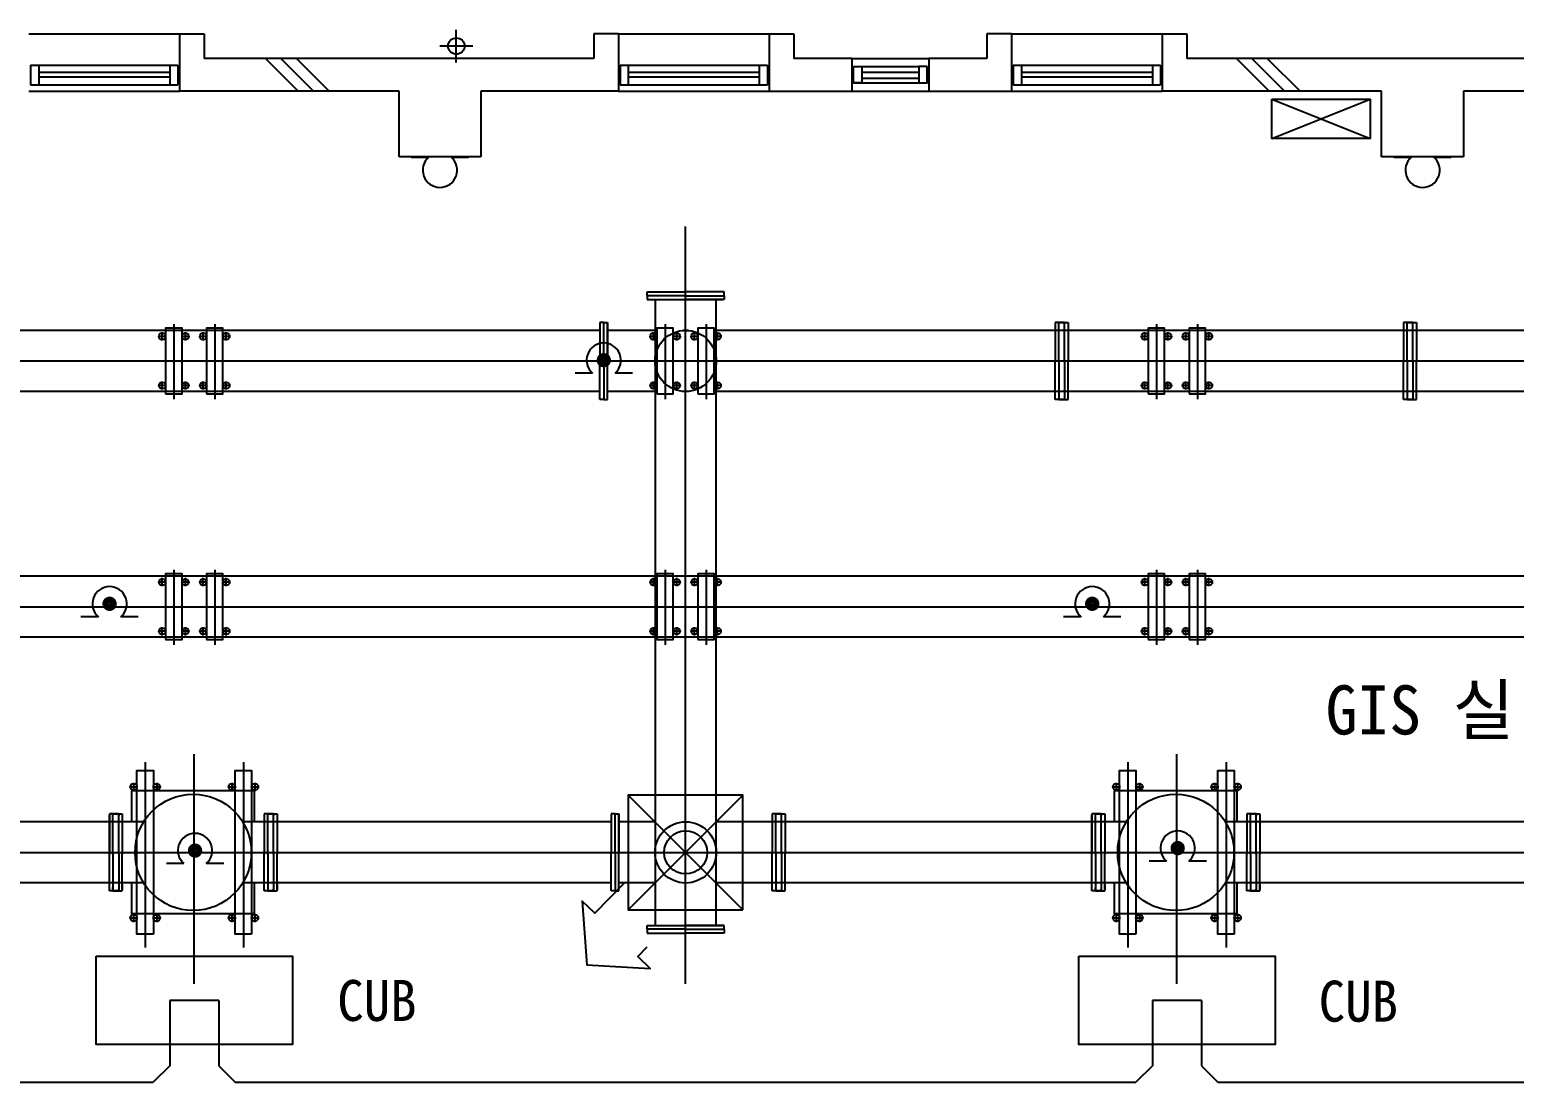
# Model space of a CAD drawing. Header units: millimetres. Extents: x 3254 to 63565, y -370693 to -326973.
# Drawn here: x 20860 to 29925, y -356435 to -350010 of the extents above; entities that cross this region are included whole.
import ezdxf
from ezdxf.enums import TextEntityAlignment as Align

# ---------------------------------------------------------------- set-up
doc = ezdxf.new("R2010")
doc.units = ezdxf.units.MM
doc.layers.add('TZ-BASE', color=253, linetype='Continuous')
doc.styles.get("Standard").update_dxf_attribs({"font": 'GulimChe.ttf'})
doc.linetypes.add('BATTINB', pattern='A,0,-0.0025,[134,GulimChe.ttf,S=0.0025,R=0,X=-0.0025,Y=0.01],-0.005,[134,GulimChe.ttf,S=0.0025,R=180,X=0.0025,Y=0.01],-0.0025', length=0.01)

msp = doc.modelspace()

# ---------------------------------------------------------------- linework, layer by layer
at = {"layer": 'TZ-BASE'}
for p, q in [((20855.1, -350034.8), (21775.1, -350034.8)), ((21775.1, -350034.8), (21775.1, -350384.8)), ((21775.1, -350034.8), (21925.1, -350034.8)), ((21925.1, -350034.8), (21925.1, -350184.8)), ((23465.1, -350209.8), (23465.1, -350009.8)), ((24455.1, -350034.8), (24305.1, -350034.8)), ((24305.1, -350034.8), (24305.1, -350184.8)), ((24455.1, -350034.8), (25375.1, -350034.8)), ((24455.1, -350034.8), (24455.1, -350384.8)), ((25375.1, -350034.8), (25375.1, -350384.8)), ((25375.1, -350034.8), (25525.1, -350034.8)), ((25525.1, -350034.8), (25525.1, -350184.8)), ((26855.1, -350034.8), (26705.1, -350034.8)), ((26705.1, -350034.8), (26705.1, -350184.8)), ((26855.1, -350034.8), (27775.1, -350034.8)), ((26855.1, -350034.8), (26855.1, -350384.8)), ((27775.1, -350034.8), (27775.1, -350384.8)), ((27775.1, -350034.8), (27925.1, -350034.8)), ((27925.1, -350034.8), (27925.1, -350184.8)), ((23565.1, -350109.8), (23365.1, -350109.8)), ((20865.1, -350226.4), (21765.1, -350226.4)), ((20865.1, -350226.4), (20865.1, -350346.4)), ((20915.1, -350226.4), (20915.1, -350346.4)), ((20915.1, -350268), (21715.1, -350268)), ((21715.1, -350226.4), (21715.1, -350346.4)), ((21765.1, -350226.4), (21765.1, -350346.4)), ((24305.1, -350184.8), (21925.1, -350184.8)), ((22299.7, -350184.8), (22499.7, -350384.8)), ((22394, -350184.8), (22594, -350384.8)), ((22488.3, -350184.8), (22688.3, -350384.8)), ((24465.1, -350226.4), (25365.1, -350226.4)), ((24465.1, -350226.4), (24465.1, -350346.4)), ((24515.1, -350226.4), (24515.1, -350346.4)), ((24515.1, -350268), (25315.1, -350268)), ((25315.1, -350226.4), (25315.1, -350346.4)), ((25365.1, -350226.4), (25365.1, -350346.4)), ((25880.1, -350184.8), (25525.1, -350184.8)), ((25880.1, -350184.8), (26350.1, -350184.8)), ((25880.1, -350184.8), (25880.1, -350384.8)), ((25890.1, -350234.8), (26290.1, -350234.8)), ((25940.1, -350268.2), (26290.1, -350268.2)), ((26705.1, -350184.8), (26350.1, -350184.8)), ((26350.1, -350184.8), (26350.1, -350384.8)), ((26865.1, -350226.4), (27765.1, -350226.4)), ((26865.1, -350226.4), (26865.1, -350346.4)), ((26915.1, -350226.4), (26915.1, -350346.4)), ((26915.1, -350268), (27715.1, -350268)), ((27715.1, -350226.4), (27715.1, -350346.4)), ((27765.1, -350226.4), (27765.1, -350346.4)), ((30305.1, -350184.8), (27925.1, -350184.8)), ((28228.4, -350184.8), (28428.4, -350384.8)), ((28322.7, -350184.8), (28522.7, -350384.8)), ((28417, -350184.8), (28617, -350384.8)), ((20865.1, -350346.4), (21765.1, -350346.4)), ((20915.1, -350298), (21715.1, -350298)), ((24465.1, -350346.4), (25365.1, -350346.4)), ((24515.1, -350298), (25315.1, -350298)), ((25890.1, -350334.8), (26290.1, -350334.8)), ((25940.1, -350306.5), (26290.1, -350306.5)), ((26865.1, -350346.4), (27765.1, -350346.4)), ((26915.1, -350298), (27715.1, -350298)), ((20855.1, -350384.8), (21775.1, -350384.8)), ((23115.1, -350384.8), (21775.1, -350384.8)), ((23115.1, -350784.8), (23115.1, -350384.8)), ((23615.1, -350384.8), (23615.1, -350784.8)), ((24455.1, -350384.8), (23615.1, -350384.8)), ((24455.1, -350384.8), (25375.1, -350384.8)), ((25375.1, -350384.8), (25880.1, -350384.8)), ((25880.1, -350384.8), (26350.1, -350384.8)), ((26350.1, -350384.8), (26855.1, -350384.8)), ((26855.1, -350384.8), (27775.1, -350384.8)), ((29115.1, -350384.8), (27775.1, -350384.8)), ((28444.6, -350674.8), (29044.6, -350434.8)), ((28444.6, -350434.8), (29044.6, -350674.8)), ((29115.1, -350784.8), (29115.1, -350384.8)), ((29615.1, -350384.8), (29615.1, -350784.8)), ((30455.1, -350384.8), (29615.1, -350384.8)), ((23615.1, -350784.8), (23115.1, -350784.8)), ((23190.1, -350788), (23296.6, -350788)), ((23433.6, -350788), (23540.1, -350788)), ((29615.1, -350784.8), (29115.1, -350784.8)), ((29190.1, -350788), (29296.6, -350788)), ((29433.6, -350788), (29540.1, -350788)), ((29433.6, -350788), (29540.1, -350788)), ((24865.1, -355834), (24865.1, -351211.8)), ((24630.1, -351631.3), (24630.1, -351609.3)), ((24630.1, -351609.3), (24865.1, -351609.3)), ((25100.1, -351609.3), (24865.1, -351609.3)), ((25100.1, -351634.3), (25100.1, -351609.3)), ((24630.1, -351634.3), (24630.1, -351656.3)), ((24630.1, -351656.3), (24865.1, -351656.3)), ((24630.1, -351656.3), (24865.1, -351656.3)), ((24662.2, -351634.3), (24631.1, -351634.3)), ((24865.1, -351634.3), (24631.1, -351634.3)), ((24635.1, -351656.3), (24865.1, -351656.3)), ((24679.1, -351656.3), (24679.1, -355477.4)), ((24865.1, -351634.3), (25099.1, -351634.3)), ((25100.1, -351656.3), (24865.1, -351656.3)), ((24865.1, -351656.3), (25095.1, -351656.3)), ((25051.1, -355477.4), (25051.1, -351656.3)), ((25051.1, -351656.3), (25095.1, -351656.3)), ((25068, -351634.3), (25099.1, -351634.3)), ((25100.1, -351634.3), (25100.1, -351656.3)), ((21740.1, -351807.7), (21740.1, -352265.1)), ((21990.1, -351807.7), (21990.1, -352265.1)), ((24340.9, -351796.6), (24340.9, -352031.6)), ((24365.9, -351796.6), (24340.9, -351796.6)), ((24365.9, -351796.6), (24387.9, -351796.6)), ((24365.9, -352031.6), (24365.9, -351797.6)), ((24365.9, -351828.7), (24365.9, -351797.6)), ((24387.9, -351796.6), (24387.9, -352031.6)), ((24387.9, -352031.6), (24387.9, -351801.6)), ((24387.9, -351845.6), (24387.9, -351801.6)), ((24740.1, -351807.7), (24740.1, -352265.1)), ((24990.1, -351807.7), (24990.1, -352265.1)), ((27143.6, -351796.6), (27121.6, -351796.6)), ((27121.6, -351796.6), (27121.6, -352031.6)), ((27143.6, -351806.6), (27143.6, -351797.6)), ((27143.6, -352031.6), (27143.6, -351797.6)), ((27177.6, -351796.6), (27144.6, -351796.6)), ((27144.6, -351796.6), (27177.6, -351796.6)), ((27144.6, -351796.6), (27177.6, -351796.6)), ((27177.6, -351796.6), (27144.6, -351796.6)), ((27178.6, -351796.6), (27200.6, -351796.6)), ((27178.6, -351806.6), (27178.6, -351797.6)), ((27178.6, -352031.6), (27178.6, -351797.6)), ((27200.6, -351796.6), (27200.6, -352031.6)), ((27740.1, -351807.7), (27740.1, -352265.1)), ((27990.1, -351807.7), (27990.1, -352265.1)), ((29270.4, -351796.6), (29248.4, -351796.6)), ((29248.4, -351796.6), (29248.4, -352031.6)), ((29270.4, -351806.6), (29270.4, -351797.6)), ((29270.4, -352031.6), (29270.4, -351797.6)), ((29304.4, -351796.6), (29271.4, -351796.6)), ((29271.4, -351796.6), (29304.4, -351796.6)), ((29271.4, -351796.6), (29304.4, -351796.6)), ((29304.4, -351796.6), (29271.4, -351796.6)), ((29305.4, -351796.6), (29327.4, -351796.6)), ((29305.4, -351806.6), (29305.4, -351797.6)), ((29305.4, -352031.6), (29305.4, -351797.6)), ((29327.4, -351796.6), (29327.4, -352031.6)), ((24340.9, -351845.6), (13051.1, -351845.6)), ((21695, -351881.6), (21644.4, -351881.6)), ((21669.7, -351906.9), (21669.7, -351856.3)), ((21835.8, -351881.6), (21785.2, -351881.6)), ((21810.5, -351906.9), (21810.5, -351856.3)), ((21945, -351881.6), (21894.4, -351881.6)), ((21919.7, -351906.9), (21919.7, -351856.3)), ((22085.8, -351881.6), (22035.2, -351881.6)), ((22060.5, -351906.9), (22060.5, -351856.3)), ((24679.1, -351845.6), (24387.9, -351845.6)), ((24695, -351881.6), (24644.4, -351881.6)), ((24669.7, -351906.9), (24669.7, -351856.3)), ((24835.8, -351881.6), (24785.2, -351881.6)), ((24810.5, -351906.9), (24810.5, -351856.3)), ((24880.7, -351845.6), (24849.5, -351845.6)), ((24945, -351881.6), (24894.4, -351881.6)), ((24919.7, -351906.9), (24919.7, -351856.3)), ((25085.8, -351881.6), (25035.2, -351881.6)), ((30346.4, -351845.6), (25051.1, -351845.6)), ((25060.5, -351906.9), (25060.5, -351856.3)), ((27695, -351881.6), (27644.4, -351881.6)), ((27669.7, -351906.9), (27669.7, -351856.3)), ((27835.8, -351881.6), (27785.2, -351881.6)), ((27810.5, -351906.9), (27810.5, -351856.3)), ((27945, -351881.6), (27894.4, -351881.6)), ((27919.7, -351906.9), (27919.7, -351856.3)), ((28085.8, -351881.6), (28035.2, -351881.6)), ((28060.5, -351906.9), (28060.5, -351856.3)), ((12165.1, -352031.6), (49498, -352031.6)), ((24340.9, -352266.6), (24340.9, -352031.6)), ((24365.9, -352031.6), (24365.9, -352265.6)), ((24387.9, -352266.6), (24387.9, -352031.6)), ((24387.9, -352266.6), (24387.9, -352031.6)), ((24387.9, -352261.6), (24387.9, -352031.6)), ((27121.6, -352266.6), (27121.6, -352031.6)), ((27143.6, -352031.6), (27143.6, -352265.6)), ((27178.6, -352031.6), (27178.6, -352265.6)), ((27200.6, -352266.6), (27200.6, -352031.6)), ((29248.4, -352266.6), (29248.4, -352031.6)), ((29270.4, -352031.6), (29270.4, -352265.6)), ((29305.4, -352031.6), (29305.4, -352265.6)), ((29327.4, -352266.6), (29327.4, -352031.6)), ((21669.7, -352206.9), (21669.7, -352156.3)), ((21810.5, -352206.9), (21810.5, -352156.3)), ((21919.7, -352206.9), (21919.7, -352156.3)), ((22060.5, -352206.9), (22060.5, -352156.3)), ((24297, -352106.7), (24190.5, -352106.7)), ((24540.5, -352106.7), (24434, -352106.7)), ((24669.7, -352206.9), (24669.7, -352156.3)), ((24810.5, -352206.9), (24810.5, -352156.3)), ((24919.7, -352206.9), (24919.7, -352156.3)), ((25060.5, -352206.9), (25060.5, -352156.3)), ((27669.7, -352206.9), (27669.7, -352156.3)), ((27810.5, -352206.9), (27810.5, -352156.3)), ((27919.7, -352206.9), (27919.7, -352156.3)), ((28060.5, -352206.9), (28060.5, -352156.3)), ((24340.9, -352217.6), (13051.1, -352217.6)), ((21695, -352181.6), (21644.4, -352181.6)), ((21835.8, -352181.6), (21785.2, -352181.6)), ((21945, -352181.6), (21894.4, -352181.6)), ((22085.8, -352181.6), (22035.2, -352181.6)), ((24365.9, -352234.6), (24365.9, -352265.6)), ((24679.1, -352217.6), (24387.9, -352217.6)), ((24695, -352181.6), (24644.4, -352181.6)), ((24835.8, -352181.6), (24785.2, -352181.6)), ((24945, -352181.6), (24894.4, -352181.6)), ((25085.8, -352181.6), (25035.2, -352181.6)), ((30346.4, -352217.6), (25051.1, -352217.6)), ((27143.6, -352256.6), (27143.6, -352265.6)), ((27143.6, -352256.6), (27143.6, -352265.6)), ((27178.6, -352256.6), (27178.6, -352265.6)), ((27695, -352181.6), (27644.4, -352181.6)), ((27835.8, -352181.6), (27785.2, -352181.6)), ((27945, -352181.6), (27894.4, -352181.6)), ((28085.8, -352181.6), (28035.2, -352181.6)), ((29270.4, -352256.6), (29270.4, -352265.6)), ((29270.4, -352256.6), (29270.4, -352265.6)), ((29305.4, -352256.6), (29305.4, -352265.6)), ((24362.9, -352266.6), (24340.9, -352266.6)), ((24365.9, -352266.6), (24387.9, -352266.6)), ((27143.6, -352266.6), (27121.6, -352266.6)), ((27177.6, -352266.6), (27144.6, -352266.6)), ((27144.6, -352266.6), (27177.6, -352266.6)), ((27144.6, -352266.6), (27177.6, -352266.6)), ((27177.6, -352266.6), (27144.6, -352266.6)), ((27178.6, -352266.6), (27200.6, -352266.6)), ((29270.4, -352266.6), (29248.4, -352266.6)), ((29304.4, -352266.6), (29271.4, -352266.6)), ((29271.4, -352266.6), (29304.4, -352266.6)), ((29271.4, -352266.6), (29304.4, -352266.6)), ((29304.4, -352266.6), (29271.4, -352266.6)), ((29305.4, -352266.6), (29327.4, -352266.6)), ((30340.9, -353345.6), (19051.1, -353345.6)), ((21740.1, -353307.7), (21740.1, -353765.1)), ((21990.1, -353307.7), (21990.1, -353765.1)), ((24740.1, -353307.7), (24740.1, -353765.1)), ((24990.1, -353307.7), (24990.1, -353765.1)), ((27740.1, -353307.7), (27740.1, -353765.1)), ((27990.1, -353307.7), (27990.1, -353765.1)), ((21695, -353381.6), (21644.4, -353381.6)), ((21669.7, -353406.9), (21669.7, -353356.3)), ((21835.8, -353381.6), (21785.2, -353381.6)), ((21810.5, -353406.9), (21810.5, -353356.3)), ((21945, -353381.6), (21894.4, -353381.6)), ((21919.7, -353406.9), (21919.7, -353356.3)), ((22085.8, -353381.6), (22035.2, -353381.6)), ((22060.5, -353406.9), (22060.5, -353356.3)), ((24695, -353381.6), (24644.4, -353381.6)), ((24669.7, -353406.9), (24669.7, -353356.3)), ((24835.8, -353381.6), (24785.2, -353381.6)), ((24810.5, -353406.9), (24810.5, -353356.3)), ((24945, -353381.6), (24894.4, -353381.6)), ((24919.7, -353406.9), (24919.7, -353356.3)), ((25085.8, -353381.6), (25035.2, -353381.6)), ((25060.5, -353406.9), (25060.5, -353356.3)), ((27695, -353381.6), (27644.4, -353381.6)), ((27669.7, -353406.9), (27669.7, -353356.3)), ((27835.8, -353381.6), (27785.2, -353381.6)), ((27810.5, -353406.9), (27810.5, -353356.3)), ((27945, -353381.6), (27894.4, -353381.6)), ((27919.7, -353406.9), (27919.7, -353356.3)), ((28085.8, -353381.6), (28035.2, -353381.6)), ((28060.5, -353406.9), (28060.5, -353356.3)), ((18120.2, -353531.6), (55478.5, -353531.6)), ((21279.4, -353593.6), (21172.9, -353593.6)), ((21522.9, -353593.6), (21416.4, -353593.6)), ((27279.4, -353593.6), (27172.9, -353593.6)), ((27522.9, -353593.6), (27416.4, -353593.6)), ((21695, -353681.6), (21644.4, -353681.6)), ((21669.7, -353706.9), (21669.7, -353656.3)), ((21835.8, -353681.6), (21785.2, -353681.6)), ((21810.5, -353706.9), (21810.5, -353656.3)), ((21945, -353681.6), (21894.4, -353681.6)), ((21919.7, -353706.9), (21919.7, -353656.3)), ((22085.8, -353681.6), (22035.2, -353681.6)), ((22060.5, -353706.9), (22060.5, -353656.3)), ((24695, -353681.6), (24644.4, -353681.6)), ((24669.7, -353706.9), (24669.7, -353656.3)), ((24835.8, -353681.6), (24785.2, -353681.6)), ((24810.5, -353706.9), (24810.5, -353656.3)), ((24945, -353681.6), (24894.4, -353681.6)), ((24919.7, -353706.9), (24919.7, -353656.3)), ((25085.8, -353681.6), (25035.2, -353681.6)), ((25060.5, -353706.9), (25060.5, -353656.3)), ((27695, -353681.6), (27644.4, -353681.6)), ((27669.7, -353706.9), (27669.7, -353656.3)), ((27835.8, -353681.6), (27785.2, -353681.6)), ((27810.5, -353706.9), (27810.5, -353656.3)), ((27945, -353681.6), (27894.4, -353681.6)), ((27919.7, -353706.9), (27919.7, -353656.3)), ((28085.8, -353681.6), (28035.2, -353681.6)), ((28060.5, -353706.9), (28060.5, -353656.3)), ((30340.9, -353717.6), (19051.1, -353717.6)), ((21865.1, -355834), (21865.1, -354432.8)), ((27865.1, -355834), (27865.1, -354432.8)), ((21565.1, -354481.6), (21565.1, -355611.7)), ((22165.1, -354481.6), (22165.1, -355611.7)), ((27565.1, -354481.6), (27565.1, -355611.7)), ((28165.1, -354481.6), (28165.1, -355611.7)), ((21494.7, -354606.3), (21494.7, -354656.9)), ((21635.5, -354606.3), (21635.5, -354656.9)), ((22094.7, -354606.3), (22094.7, -354656.9)), ((22235.5, -354606.3), (22235.5, -354656.9)), ((27494.7, -354606.3), (27494.7, -354656.9)), ((27635.5, -354606.3), (27635.5, -354656.9)), ((28094.7, -354606.3), (28094.7, -354656.9)), ((28235.5, -354606.3), (28235.5, -354656.9)), ((21469.4, -354631.6), (21520, -354631.6)), ((22233.4, -354656.6), (21483.4, -354656.6)), ((21483.4, -354845.6), (21483.4, -354656.6)), ((21610.2, -354631.6), (21660.8, -354631.6)), ((22069.4, -354631.6), (22120, -354631.6)), ((22210.2, -354631.6), (22260.8, -354631.6)), ((22233.4, -354845.6), (22233.4, -354656.6)), ((25215.1, -354681.6), (24515.1, -355381.6)), ((25215.1, -355381.6), (24515.1, -354681.6)), ((25215.1, -354681.6), (24515.1, -355381.6)), ((25215.1, -355381.6), (24515.1, -354681.6)), ((27469.4, -354631.6), (27520, -354631.6)), ((28233.4, -354656.6), (27483.4, -354656.6)), ((27483.4, -354845.6), (27483.4, -354656.6)), ((27610.2, -354631.6), (27660.8, -354631.6)), ((28069.4, -354631.6), (28120, -354631.6)), ((28210.2, -354631.6), (28260.8, -354631.6)), ((28233.4, -354845.6), (28233.4, -354656.6)), ((21346.4, -354796.6), (21346.4, -355042.1)), ((21368.4, -354796.6), (21346.4, -354796.6)), ((21346.4, -355042.1), (21346.4, -354801.6)), ((21368.4, -354806.6), (21368.4, -354797.6)), ((21368.4, -355042.1), (21368.4, -354797.6)), ((21402.4, -354796.6), (21369.4, -354796.6)), ((21369.4, -354796.6), (21402.4, -354796.6)), ((21403.4, -354796.6), (21425.4, -354796.6)), ((21403.4, -354839.2), (21403.4, -354797.6)), ((21403.4, -354797.6), (21403.4, -354806.6)), ((21403.4, -354797.6), (21403.4, -354806.6)), ((21403.4, -355042.1), (21403.4, -354797.6)), ((21425.4, -354796.6), (21425.4, -355042.1)), ((21425.4, -354801.6), (21425.4, -355042.1)), ((22313.4, -354796.6), (22291.4, -354796.6)), ((22291.4, -354796.6), (22291.4, -355042.1)), ((22313.4, -354806.6), (22313.4, -354797.6)), ((22313.4, -355042.1), (22313.4, -354797.6)), ((22314.4, -354796.6), (22347.4, -354796.6)), ((22347.4, -354796.6), (22314.4, -354796.6)), ((22348.4, -354796.6), (22370.4, -354796.6)), ((22348.4, -354797.6), (22348.4, -354806.6)), ((22348.4, -354797.6), (22348.4, -354806.6)), ((22348.4, -354839.2), (22348.4, -354797.6)), ((22348.4, -355042.1), (22348.4, -354797.6)), ((22370.4, -354796.6), (22370.4, -355042.1)), ((22370.4, -354796.6), (22370.4, -355042.1)), ((22370.4, -354801.6), (22370.4, -355042.1)), ((24410.4, -354796.6), (24410.4, -355031.6)), ((24435.4, -354796.6), (24410.4, -354796.6)), ((24435.4, -354796.6), (24457.4, -354796.6)), ((24435.4, -355031.6), (24435.4, -354797.6)), ((24435.4, -354828.7), (24435.4, -354797.6)), ((24457.4, -354796.6), (24457.4, -355031.6)), ((24457.4, -355031.6), (24457.4, -354801.6)), ((24457.4, -354845.6), (24457.4, -354801.6)), ((25416.1, -354796.6), (25394.1, -354796.6)), ((25394.1, -354796.6), (25394.1, -355031.6)), ((25416.1, -354806.6), (25416.1, -354797.6)), ((25416.1, -355031.6), (25416.1, -354797.6)), ((25450.1, -354796.6), (25417.1, -354796.6)), ((25417.1, -354796.6), (25450.1, -354796.6)), ((25417.1, -354796.6), (25450.1, -354796.6)), ((25450.1, -354796.6), (25417.1, -354796.6)), ((25451.1, -354796.6), (25473.1, -354796.6)), ((25451.1, -354806.6), (25451.1, -354797.6)), ((25451.1, -355031.6), (25451.1, -354797.6)), ((25473.1, -354796.6), (25473.1, -355031.6)), ((27346.4, -354796.6), (27346.4, -355042.1)), ((27368.4, -354796.6), (27346.4, -354796.6)), ((27346.4, -355042.1), (27346.4, -354801.6)), ((27368.4, -354806.6), (27368.4, -354797.6)), ((27368.4, -355042.1), (27368.4, -354797.6)), ((27402.4, -354796.6), (27369.4, -354796.6)), ((27369.4, -354796.6), (27402.4, -354796.6)), ((27403.4, -354796.6), (27425.4, -354796.6)), ((27403.4, -354839.2), (27403.4, -354797.6)), ((27403.4, -354797.6), (27403.4, -354806.6)), ((27403.4, -354797.6), (27403.4, -354806.6)), ((27403.4, -355042.1), (27403.4, -354797.6)), ((27425.4, -354796.6), (27425.4, -355042.1)), ((27425.4, -354801.6), (27425.4, -355042.1)), ((28313.4, -354796.6), (28291.4, -354796.6)), ((28291.4, -354796.6), (28291.4, -355042.1)), ((28313.4, -354806.6), (28313.4, -354797.6)), ((28313.4, -355042.1), (28313.4, -354797.6)), ((28314.4, -354796.6), (28347.4, -354796.6)), ((28347.4, -354796.6), (28314.4, -354796.6)), ((28348.4, -354796.6), (28370.4, -354796.6)), ((28348.4, -354797.6), (28348.4, -354806.6)), ((28348.4, -354797.6), (28348.4, -354806.6)), ((28348.4, -354839.2), (28348.4, -354797.6)), ((28348.4, -355042.1), (28348.4, -354797.6)), ((28370.4, -354796.6), (28370.4, -355042.1)), ((28370.4, -354796.6), (28370.4, -355042.1)), ((28370.4, -354801.6), (28370.4, -355042.1)), ((21556, -354845.6), (16160.7, -354845.6)), ((21556, -354845.6), (21425.4, -354845.6)), ((22291.4, -354845.6), (22160.7, -354845.6)), ((24410.4, -354845.6), (22160.7, -354845.6)), ((24679.1, -354845.6), (24457.4, -354845.6)), ((27556, -354845.6), (25051.1, -354845.6)), ((27556, -354845.6), (27425.4, -354845.6)), ((28291.4, -354845.6), (28160.7, -354845.6)), ((30679.1, -354845.6), (28160.7, -354845.6)), ((12165.1, -355031.6), (55478.5, -355031.6)), ((21346.4, -355256.1), (21346.4, -355031.6)), ((21346.4, -355266.6), (21346.4, -355042.1)), ((21368.4, -355031.6), (21368.4, -355255.1)), ((21368.4, -355042.1), (21368.4, -355265.6)), ((21403.4, -355042.1), (21403.4, -355265.6)), ((21425.4, -355266.6), (21425.4, -355042.1)), ((21425.4, -355266.6), (21425.4, -355042.1)), ((22291.4, -355266.6), (22291.4, -355042.1)), ((22313.4, -355042.1), (22313.4, -355265.6)), ((22348.4, -355042.1), (22348.4, -355265.6)), ((22370.4, -355266.6), (22370.4, -355042.1)), ((24410.4, -355266.6), (24410.4, -355031.6)), ((24435.4, -355031.6), (24435.4, -355265.6)), ((24457.4, -355266.6), (24457.4, -355031.6)), ((24457.4, -355266.6), (24457.4, -355031.6)), ((24457.4, -355261.6), (24457.4, -355031.6)), ((24600.3, -355031.6), (25140, -355031.6)), ((25394.1, -355266.6), (25394.1, -355031.6)), ((25416.1, -355031.6), (25416.1, -355265.6)), ((25451.1, -355031.6), (25451.1, -355265.6)), ((25473.1, -355266.6), (25473.1, -355031.6)), ((27346.4, -355256.1), (27346.4, -355031.6)), ((27346.4, -355266.6), (27346.4, -355042.1)), ((27368.4, -355031.6), (27368.4, -355255.1)), ((27368.4, -355042.1), (27368.4, -355265.6)), ((27403.4, -355042.1), (27403.4, -355265.6)), ((27425.4, -355266.6), (27425.4, -355042.1)), ((27425.4, -355266.6), (27425.4, -355042.1)), ((28291.4, -355266.6), (28291.4, -355042.1)), ((28313.4, -355042.1), (28313.4, -355265.6)), ((28348.4, -355042.1), (28348.4, -355265.6)), ((28370.4, -355266.6), (28370.4, -355042.1)), ((21801.2, -355100.2), (21694.7, -355100.2)), ((22044.7, -355100.2), (21938.2, -355100.2)), ((27801.2, -355085.1), (27694.7, -355085.1)), ((28044.7, -355085.1), (27938.2, -355085.1)), ((21556, -355217.6), (16160.7, -355217.6)), ((21368.4, -355234.5), (21368.4, -355255.1)), ((21368.4, -355246.1), (21368.4, -355255.1)), ((21368.4, -355255.1), (21368.4, -355246.1)), ((21403.4, -355234.5), (21403.4, -355265.6)), ((21556, -355217.6), (21425.4, -355217.6)), ((21425.4, -355227.1), (21425.4, -355261.6)), ((21483.4, -355406.6), (21483.4, -355217.6)), ((22291.4, -355217.6), (22160.7, -355217.6)), ((24410.4, -355217.6), (22160.7, -355217.6)), ((22233.4, -355406.6), (22233.4, -355217.6)), ((22348.4, -355245), (22348.4, -355265.6)), ((22370.4, -355227.1), (22370.4, -355261.6)), ((24435.4, -355234.6), (24435.4, -355265.6)), ((24679.1, -355217.6), (24457.4, -355217.6)), ((27556, -355217.6), (25051.1, -355217.6)), ((27368.4, -355234.5), (27368.4, -355255.1)), ((27368.4, -355246.1), (27368.4, -355255.1)), ((27368.4, -355255.1), (27368.4, -355246.1)), ((27403.4, -355234.5), (27403.4, -355265.6)), ((27556, -355217.6), (27425.4, -355217.6)), ((27425.4, -355227.1), (27425.4, -355261.6)), ((27483.4, -355406.6), (27483.4, -355217.6)), ((28291.4, -355217.6), (28160.7, -355217.6)), ((30679.1, -355217.6), (28160.7, -355217.6)), ((28233.4, -355406.6), (28233.4, -355217.6)), ((28348.4, -355245), (28348.4, -355265.6)), ((28370.4, -355227.1), (28370.4, -355261.6)), ((21368.4, -355266.6), (21346.4, -355266.6)), ((21368.4, -355256.6), (21368.4, -355265.6)), ((21402.4, -355266.6), (21369.4, -355266.6)), ((21369.4, -355266.6), (21402.4, -355266.6)), ((21403.4, -355265.6), (21403.4, -355256.6)), ((21403.4, -355265.6), (21403.4, -355256.6)), ((21403.4, -355266.6), (21425.4, -355266.6)), ((22313.4, -355266.6), (22291.4, -355266.6)), ((22313.4, -355256.6), (22313.4, -355265.6)), ((22314.4, -355266.6), (22347.4, -355266.6)), ((22347.4, -355266.6), (22314.4, -355266.6)), ((22348.4, -355265.6), (22348.4, -355256.6)), ((22348.4, -355265.6), (22348.4, -355256.6)), ((22348.4, -355266.6), (22370.4, -355266.6)), ((24432.4, -355266.6), (24410.4, -355266.6)), ((24435.4, -355266.6), (24457.4, -355266.6)), ((25416.1, -355266.6), (25394.1, -355266.6)), ((25416.1, -355256.6), (25416.1, -355265.6)), ((25416.1, -355256.6), (25416.1, -355265.6)), ((25450.1, -355266.6), (25417.1, -355266.6)), ((25417.1, -355266.6), (25450.1, -355266.6)), ((25417.1, -355266.6), (25450.1, -355266.6)), ((25450.1, -355266.6), (25417.1, -355266.6)), ((25451.1, -355256.6), (25451.1, -355265.6)), ((25451.1, -355266.6), (25473.1, -355266.6)), ((27368.4, -355266.6), (27346.4, -355266.6)), ((27368.4, -355256.6), (27368.4, -355265.6)), ((27402.4, -355266.6), (27369.4, -355266.6)), ((27369.4, -355266.6), (27402.4, -355266.6)), ((27403.4, -355265.6), (27403.4, -355256.6)), ((27403.4, -355265.6), (27403.4, -355256.6)), ((27403.4, -355266.6), (27425.4, -355266.6)), ((28313.4, -355266.6), (28291.4, -355266.6)), ((28313.4, -355256.6), (28313.4, -355265.6)), ((28314.4, -355266.6), (28347.4, -355266.6)), ((28347.4, -355266.6), (28314.4, -355266.6)), ((28348.4, -355265.6), (28348.4, -355256.6)), ((28348.4, -355265.6), (28348.4, -355256.6)), ((28348.4, -355266.6), (28370.4, -355266.6)), ((21469.4, -355431.6), (21520, -355431.6)), ((22233.4, -355406.6), (21483.4, -355406.6)), ((21494.7, -355406.3), (21494.7, -355456.9)), ((21610.2, -355431.6), (21660.8, -355431.6)), ((21635.5, -355406.3), (21635.5, -355456.9)), ((22069.4, -355431.6), (22120, -355431.6)), ((22094.7, -355406.3), (22094.7, -355456.9)), ((22210.2, -355431.6), (22260.8, -355431.6)), ((22235.5, -355406.3), (22235.5, -355456.9)), ((27469.4, -355431.6), (27520, -355431.6)), ((28233.4, -355406.6), (27483.4, -355406.6)), ((27494.7, -355406.3), (27494.7, -355456.9)), ((27610.2, -355431.6), (27660.8, -355431.6)), ((27635.5, -355406.3), (27635.5, -355456.9)), ((28069.4, -355431.6), (28120, -355431.6)), ((28094.7, -355406.3), (28094.7, -355456.9)), ((28210.2, -355431.6), (28260.8, -355431.6)), ((28235.5, -355406.3), (28235.5, -355456.9)), ((24630.1, -355499.4), (24630.1, -355477.4)), ((24630.1, -355477.4), (24865.1, -355477.4)), ((24630.1, -355477.4), (24865.1, -355477.4)), ((24630.1, -355502.4), (24630.1, -355524.4)), ((24630.1, -355524.4), (24865.1, -355524.4)), ((24662.2, -355499.4), (24631.1, -355499.4)), ((24865.1, -355499.4), (24631.1, -355499.4)), ((24635.1, -355477.4), (24865.1, -355477.4)), ((25100.1, -355477.4), (24865.1, -355477.4)), ((24865.1, -355477.4), (25095.1, -355477.4)), ((24865.1, -355499.4), (25099.1, -355499.4)), ((25100.1, -355524.4), (24865.1, -355524.4)), ((25051.1, -355477.4), (25095.1, -355477.4)), ((25068, -355499.4), (25099.1, -355499.4)), ((25100.1, -355499.4), (25100.1, -355477.4)), ((25100.1, -355499.4), (25100.1, -355524.4)), ((21715.1, -355934.8), (21715.1, -356334.8)), ((22015.1, -355934.8), (21715.1, -355934.8)), ((22015.1, -355934.8), (22015.1, -356334.8)), ((27715.1, -355934.8), (27715.1, -356334.8)), ((28015.1, -355934.8), (27715.1, -355934.8)), ((28015.1, -355934.8), (28015.1, -356334.8)), ((21715.1, -356334.8), (21615, -356434.8)), ((22015.1, -356334.8), (22114.4, -356434.8)), ((27715.1, -356334.8), (27615, -356434.8)), ((28015.1, -356334.8), (28114.4, -356434.8)), ((16114.4, -356434.8), (21615, -356434.8)), ((22114.4, -356434.8), (27615, -356434.8)), ((28114.4, -356434.8), (30615, -356434.8))]:
    msp.add_line(p, q, dxfattribs=at)
for points in [[(25890.1, -350234.8), (25940.1, -350234.8), (25940.1, -350334.8), (25890.1, -350334.8)], [(26340.1, -350234.8), (26290.1, -350234.8), (26290.1, -350334.8), (26340.1, -350334.8)], [(28444.6, -350434.8), (29044.6, -350434.8), (29044.6, -350674.8), (28444.6, -350674.8)], [(21690.1, -352231.6), (21790.1, -352231.6), (21790.1, -351831.6), (21690.1, -351831.6)], [(21940.1, -352231.6), (22040.1, -352231.6), (22040.1, -351831.6), (21940.1, -351831.6)], [(24690.1, -352231.6), (24790.1, -352231.6), (24790.1, -351831.6), (24690.1, -351831.6)], [(24940.1, -352231.6), (25040.1, -352231.6), (25040.1, -351831.6), (24940.1, -351831.6)], [(27690.1, -352231.6), (27790.1, -352231.6), (27790.1, -351831.6), (27690.1, -351831.6)], [(27940.1, -352231.6), (28040.1, -352231.6), (28040.1, -351831.6), (27940.1, -351831.6)], [(21690.1, -353731.6), (21790.1, -353731.6), (21790.1, -353331.6), (21690.1, -353331.6)], [(21940.1, -353731.6), (22040.1, -353731.6), (22040.1, -353331.6), (21940.1, -353331.6)], [(24690.1, -353731.6), (24790.1, -353731.6), (24790.1, -353331.6), (24690.1, -353331.6)], [(24940.1, -353731.6), (25040.1, -353731.6), (25040.1, -353331.6), (24940.1, -353331.6)], [(27690.1, -353731.6), (27790.1, -353731.6), (27790.1, -353331.6), (27690.1, -353331.6)], [(27940.1, -353731.6), (28040.1, -353731.6), (28040.1, -353331.6), (27940.1, -353331.6)], [(21615.1, -355531.6), (21515.1, -355531.6), (21515.1, -354531.6), (21615.1, -354531.6)], [(22215.1, -355531.6), (22115.1, -355531.6), (22115.1, -354531.6), (22215.1, -354531.6)], [(27615.1, -355531.6), (27515.1, -355531.6), (27515.1, -354531.6), (27615.1, -354531.6)], [(28215.1, -355531.6), (28115.1, -355531.6), (28115.1, -354531.6), (28215.1, -354531.6)], [(25215.1, -355381.6), (25215.1, -354681.6), (24515.1, -354681.6), (24515.1, -355381.6)], [(25215.1, -355381.6), (25215.1, -354681.6), (24515.1, -354681.6), (24515.1, -355381.6)], [(21265.1, -355664.8), (22465.1, -355664.8), (22465.1, -356204.8), (21265.1, -356204.8)], [(27265.1, -355664.8), (28465.1, -355664.8), (28465.1, -356204.8), (27265.1, -356204.8)]]:
    msp.add_lwpolyline(points, close=True, dxfattribs=at)
at = {"layer": 'TZ-BASE', "const_width": 41.4}
for points in [[(24342.5, -352027.1, -1), (24388.5, -352027.1, -1)], [(21324.9, -353514, -1), (21370.9, -353514, -1)], [(27324.9, -353514, -1), (27370.9, -353514, -1)], [(21846.7, -355020.6, -1), (21892.7, -355020.6, -1)], [(27846.7, -355005.5, -1), (27892.7, -355005.5, -1)]]:
    msp.add_lwpolyline(points, format="xyb", close=True, dxfattribs=at)
at = {"layer": 'TZ-BASE'}
msp.add_lwpolyline([(24491.9, -355217.6), (24309.8, -355402.8), (24234.2, -355329.3), (24262.8, -355717.2), (24649.3, -355740.2), (24573.7, -355666.7), (24630.1, -355608.8)], dxfattribs=at)
for centre, radius in [((23465.1, -350109.8), 50), ((21669.7, -351881.6), 20.4), ((21810.5, -351881.6), 20.4), ((21919.7, -351881.6), 20.4), ((22060.5, -351881.6), 20.4), ((24669.7, -351881.6), 20.4), ((24865.1, -352031.6), 186.7), ((24810.5, -351881.6), 20.4), ((24919.7, -351881.6), 20.4), ((25060.5, -351881.6), 20.4), ((27669.7, -351881.6), 20.4), ((27810.5, -351881.6), 20.4), ((27919.7, -351881.6), 20.4), ((28060.5, -351881.6), 20.4), ((21669.7, -352181.6), 20.4), ((21810.5, -352181.6), 20.4), ((21919.7, -352181.6), 20.4), ((22060.5, -352181.6), 20.4), ((24669.7, -352181.6), 20.4), ((24810.5, -352181.6), 20.4), ((24919.7, -352181.6), 20.4), ((25060.5, -352181.6), 20.4), ((27669.7, -352181.6), 20.4), ((27810.5, -352181.6), 20.4), ((27919.7, -352181.6), 20.4), ((28060.5, -352181.6), 20.4), ((21669.7, -353381.6), 20.4), ((21810.5, -353381.6), 20.4), ((21919.7, -353381.6), 20.4), ((22060.5, -353381.6), 20.4), ((24669.7, -353381.6), 20.4), ((24810.5, -353381.6), 20.4), ((24919.7, -353381.6), 20.4), ((25060.5, -353381.6), 20.4), ((27669.7, -353381.6), 20.4), ((27810.5, -353381.6), 20.4), ((27919.7, -353381.6), 20.4), ((28060.5, -353381.6), 20.4), ((21669.7, -353681.6), 20.4), ((21810.5, -353681.6), 20.4), ((21919.7, -353681.6), 20.4), ((22060.5, -353681.6), 20.4), ((24669.7, -353681.6), 20.4), ((24810.5, -353681.6), 20.4), ((24919.7, -353681.6), 20.4), ((25060.5, -353681.6), 20.4), ((27669.7, -353681.6), 20.4), ((27810.5, -353681.6), 20.4), ((27919.7, -353681.6), 20.4), ((28060.5, -353681.6), 20.4), ((21494.7, -354631.6), 20.4), ((21635.5, -354631.6), 20.4), ((22094.7, -354631.6), 20.4), ((22235.5, -354631.6), 20.4), ((27494.7, -354631.6), 20.4), ((27635.5, -354631.6), 20.4), ((28094.7, -354631.6), 20.4), ((28235.5, -354631.6), 20.4), ((21858.4, -355031.6), 355), ((27858.4, -355031.6), 355), ((24865.1, -355031.6), 186.7), ((24865.1, -355031.6), 131.7), ((21494.7, -355431.6), 20.4), ((21635.5, -355431.6), 20.4), ((22094.7, -355431.6), 20.4), ((22235.5, -355431.6), 20.4), ((27494.7, -355431.6), 20.4), ((27635.5, -355431.6), 20.4), ((28094.7, -355431.6), 20.4), ((28235.5, -355431.6), 20.4)]:
    msp.add_circle(centre, radius, dxfattribs=at)
for centre, radius, start, end in [((23365.1, -350867.6), 105, 130.72175, 49.27825), ((29365.1, -350867.6), 105, 130.72175, 49.27825), ((27144.6, -351797.6), 1, 90, 180), ((27144.6, -351797.6), 1, 90, 180), ((27177.6, -351797.6), 1, 0, 90), ((27177.6, -351797.6), 1, 0, 90), ((29271.4, -351797.6), 1, 90, 180), ((29271.4, -351797.6), 1, 90, 180), ((29304.4, -351797.6), 1, 0, 90), ((29304.4, -351797.6), 1, 0, 90), ((24365.5, -352027.1), 105, 310.72175, 229.27825), ((24365.5, -352027.1), 29.7, 0, 180), ((24365.5, -352027.1), 29.7, 0, 180), ((24365.5, -352027.1), 29.7, 180, 0), ((24365.5, -352027.1), 29.7, 180, 0), ((27144.6, -352265.6), 1, 180, 270), ((27144.6, -352265.6), 1, 180, 270), ((27144.6, -352265.6), 1, 180, 270), ((27144.6, -352265.6), 1, 180, 270), ((27177.6, -352265.6), 1, 270, 0), ((27177.6, -352265.6), 1, 270, 0), ((29271.4, -352265.6), 1, 180, 270), ((29271.4, -352265.6), 1, 180, 270), ((29271.4, -352265.6), 1, 180, 270), ((29271.4, -352265.6), 1, 180, 270), ((29304.4, -352265.6), 1, 270, 0), ((29304.4, -352265.6), 1, 270, 0), ((21347.9, -353514), 105, 310.72175, 229.27825), ((27347.9, -353514), 105, 310.72175, 229.27825), ((21347.9, -353514), 29.7, 0, 180), ((21347.9, -353514), 29.7, 0, 180), ((21347.9, -353514), 29.7, 180, 0), ((21347.9, -353514), 29.7, 180, 0), ((27347.9, -353514), 29.7, 0, 180), ((27347.9, -353514), 29.7, 0, 180), ((27347.9, -353514), 29.7, 180, 0), ((27347.9, -353514), 29.7, 180, 0), ((21369.4, -354797.6), 1, 90, 180), ((21369.4, -354797.6), 1, 90, 180), ((21402.4, -354797.6), 1, 0, 90), ((21402.4, -354797.6), 1, 0, 90), ((21402.4, -354797.6), 1, 0, 90), ((21402.4, -354797.6), 1, 0, 90), ((22314.4, -354797.6), 1, 90, 180), ((22314.4, -354797.6), 1, 90, 180), ((22347.4, -354797.6), 1, 0, 90), ((22347.4, -354797.6), 1, 0, 90), ((22347.4, -354797.6), 1, 0, 90), ((22347.4, -354797.6), 1, 0, 90), ((25417.1, -354797.6), 1, 90, 180), ((25417.1, -354797.6), 1, 90, 180), ((25450.1, -354797.6), 1, 0, 90), ((25450.1, -354797.6), 1, 0, 90), ((27369.4, -354797.6), 1, 90, 180), ((27369.4, -354797.6), 1, 90, 180), ((27402.4, -354797.6), 1, 0, 90), ((27402.4, -354797.6), 1, 0, 90), ((27402.4, -354797.6), 1, 0, 90), ((27402.4, -354797.6), 1, 0, 90), ((28314.4, -354797.6), 1, 90, 180), ((28314.4, -354797.6), 1, 90, 180), ((28347.4, -354797.6), 1, 0, 90), ((28347.4, -354797.6), 1, 0, 90), ((28347.4, -354797.6), 1, 0, 90), ((28347.4, -354797.6), 1, 0, 90), ((21869.7, -355020.6), 105, 310.72175, 229.27825), ((27869.7, -355005.5), 105, 310.72175, 229.27825), ((27869.7, -355005.5), 29.7, 0, 180), ((27869.7, -355005.5), 29.7, 0, 180), ((21869.7, -355020.6), 29.7, 0, 180), ((21869.7, -355020.6), 29.7, 0, 180), ((21869.7, -355020.6), 29.7, 180, 0), ((21869.7, -355020.6), 29.7, 180, 0), ((27869.7, -355005.5), 29.7, 180, 0), ((27869.7, -355005.5), 29.7, 180, 0), ((21369.4, -355265.6), 1, 180, 270), ((21369.4, -355265.6), 1, 180, 270), ((21402.4, -355265.6), 1, 270, 0), ((21402.4, -355265.6), 1, 270, 0), ((21402.4, -355265.6), 1, 270, 0), ((21402.4, -355265.6), 1, 270, 0), ((22314.4, -355265.6), 1, 180, 270), ((22314.4, -355265.6), 1, 180, 270), ((22347.4, -355265.6), 1, 270, 0), ((22347.4, -355265.6), 1, 270, 0), ((22347.4, -355265.6), 1, 270, 0), ((22347.4, -355265.6), 1, 270, 0), ((25417.1, -355265.6), 1, 180, 270), ((25417.1, -355265.6), 1, 180, 270), ((25417.1, -355265.6), 1, 180, 270), ((25417.1, -355265.6), 1, 180, 270), ((25450.1, -355265.6), 1, 270, 0), ((25450.1, -355265.6), 1, 270, 0), ((27369.4, -355265.6), 1, 180, 270), ((27369.4, -355265.6), 1, 180, 270), ((27402.4, -355265.6), 1, 270, 0), ((27402.4, -355265.6), 1, 270, 0), ((27402.4, -355265.6), 1, 270, 0), ((27402.4, -355265.6), 1, 270, 0), ((28314.4, -355265.6), 1, 180, 270), ((28314.4, -355265.6), 1, 180, 270), ((28347.4, -355265.6), 1, 270, 0), ((28347.4, -355265.6), 1, 270, 0), ((28347.4, -355265.6), 1, 270, 0), ((28347.4, -355265.6), 1, 270, 0)]:
    msp.add_arc(centre, radius, start, end, dxfattribs=at)

# ---------------------------------------------------------------- texts
at = {"layer": 'TZ-BASE', "linetype": 'BATTINB'}
msp.add_text('GIS 실', height=300, dxfattribs=at).set_placement((29349.1, -354311.5), align=Align.CENTER)
at = {"layer": 'TZ-BASE'}
for p in [(22980.3, -355935.3), (28972.7, -355939.5)]:
    msp.add_text('CUB', height=250, dxfattribs=at).set_placement(p, align=Align.MIDDLE)

doc.saveas('drawing.dxf')
